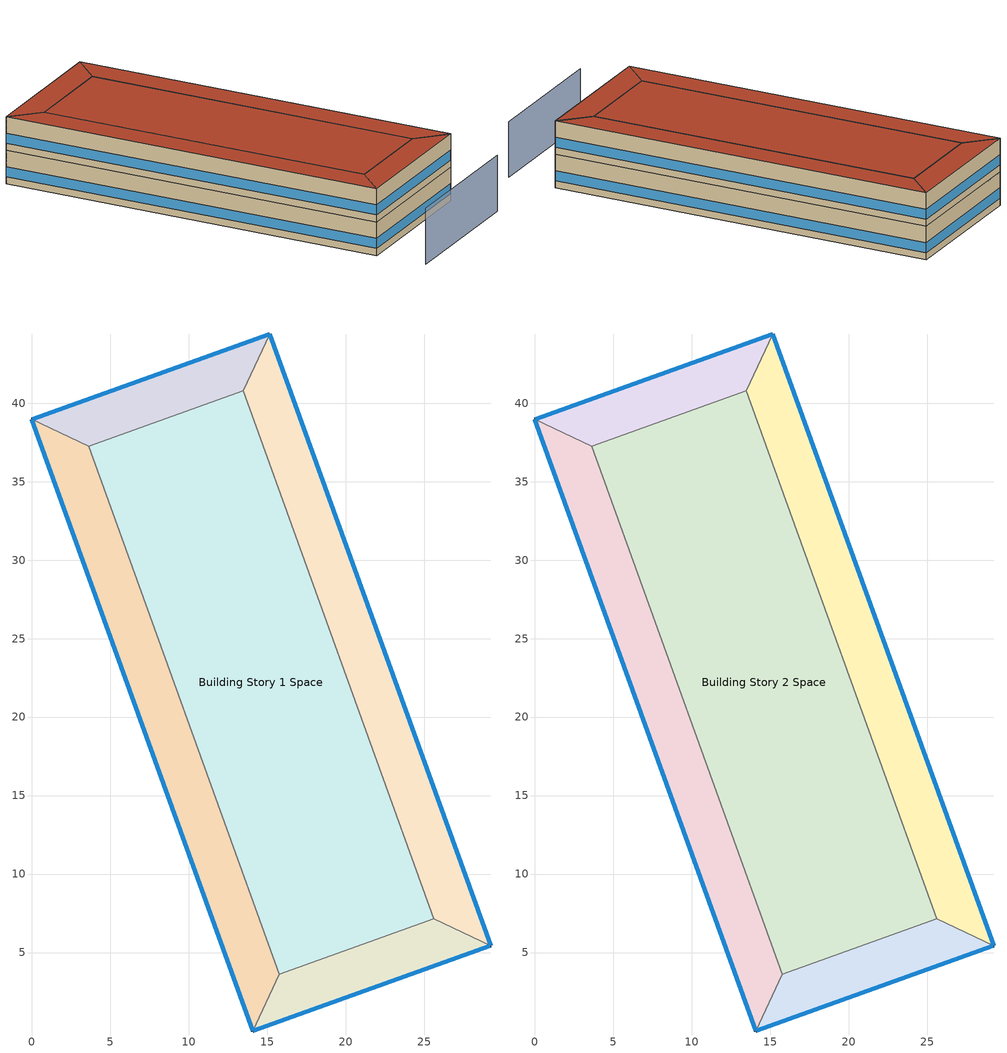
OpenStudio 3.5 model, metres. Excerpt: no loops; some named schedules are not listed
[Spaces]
Building Story 1 Space
 floor ground: 25.63,7.14 15.78,3.62 3.62,37.27 13.47,40.79 z0
 wall adiabatic (Typical Interior Wall): 15.78,3.62 25.63,7.14 13.47,40.79 3.62,37.27 15.78,3.62 z0:3.6
 ceiling adiabatic (Typical Interior Floor): 13.47,40.79 3.62,37.27 15.78,3.62 25.63,7.14 z3.6
Building Story 1 Space 1
 floor ground: 29.25,5.44 14.08,0 15.78,3.62 25.63,7.14 z0
 wall outside: 14.08,0 29.25,5.44 z0:3.6
 wall adiabatic (Typical Interior Wall): 29.25,5.44 25.63,7.14 15.78,3.62 14.08,0 z0:3.6
 window: 14.1,0.01 29.22,5.43 z0.76:1.85
 ceiling adiabatic (Typical Interior Ceiling): 25.63,7.14 15.78,3.62 14.08,0 29.25,5.44 z3.6
Building Story 1 Space 2
 floor ground: 14.08,0 0,38.97 3.62,37.27 15.78,3.62 z0
 wall outside: 0,38.97 14.08,0 z0:3.6
 wall adiabatic (Typical Interior Wall): 14.08,0 15.78,3.62 3.62,37.27 0,38.97 z0:3.6
 window: 0.01,38.95 14.07,0.02 z0.76:1.84
 ceiling adiabatic (Typical Interior Ceiling): 15.78,3.62 3.62,37.27 0,38.97 14.08,0 z3.6
Building Story 1 Space 3
 floor ground: 0,38.97 15.17,44.41 13.47,40.79 3.62,37.27 z0
 wall outside: 15.17,44.41 0,38.97 z0:3.6
 wall adiabatic (Typical Interior Wall): 0,38.97 3.62,37.27 13.47,40.79 15.17,44.41 z0:3.6
 window: 15.15,44.4 0.02,38.98 z0.76:1.85
 ceiling adiabatic (Typical Interior Ceiling): 3.62,37.27 13.47,40.79 15.17,44.41 0,38.97 z3.6
Building Story 1 Space 4
 floor ground: 15.17,44.41 29.25,5.44 25.63,7.14 13.47,40.79 z0
 wall outside: 29.25,5.44 15.17,44.41 z0:3.6
 wall adiabatic (Typical Interior Wall): 15.17,44.41 13.47,40.79 25.63,7.14 29.25,5.44 z0:3.6
 window: 29.24,5.46 15.18,44.38 z0.76:1.84
 ceiling adiabatic (Typical Interior Ceiling): 13.47,40.79 25.63,7.14 29.25,5.44 15.17,44.41 z3.6
Building Story 2 Space
 floor adiabatic (Typical Interior Floor): 25.63,7.14 15.78,3.62 3.62,37.27 13.47,40.79 z3.6
 wall adiabatic (Typical Interior Wall): 15.78,3.62 25.63,7.14 13.47,40.79 3.62,37.27 15.78,3.62 z3.6:7.2
 roof outside: 13.47,40.79 3.62,37.27 15.78,3.62 25.63,7.14 z7.2
Building Story 2 Space 1
 floor adiabatic (Typical Interior Ceiling): 29.25,5.44 14.08,0 15.78,3.62 25.63,7.14 z3.6
 wall outside: 14.08,0 29.25,5.44 z3.6:7.2
 wall adiabatic (Typical Interior Wall): 29.25,5.44 25.63,7.14 15.78,3.62 14.08,0 z3.6:7.2
 window: 14.1,0.01 29.22,5.43 z4.36:5.45
 roof outside: 25.63,7.14 15.78,3.62 14.08,0 29.25,5.44 z7.2
Building Story 2 Space 2
 floor adiabatic (Typical Interior Ceiling): 14.08,0 0,38.97 3.62,37.27 15.78,3.62 z3.6
 wall outside: 0,38.97 14.08,0 z3.6:7.2
 wall adiabatic (Typical Interior Wall): 14.08,0 15.78,3.62 3.62,37.27 0,38.97 z3.6:7.2
 window: 0.01,38.95 14.07,0.02 z4.36:5.44
 roof outside: 15.78,3.62 3.62,37.27 0,38.97 14.08,0 z7.2
Building Story 2 Space 3
 floor adiabatic (Typical Interior Ceiling): 0,38.97 15.17,44.41 13.47,40.79 3.62,37.27 z3.6
 wall outside: 15.17,44.41 0,38.97 z3.6:7.2
 wall adiabatic (Typical Interior Wall): 0,38.97 3.62,37.27 13.47,40.79 15.17,44.41 z3.6:7.2
 window: 15.15,44.4 0.02,38.98 z4.36:5.45
 roof outside: 3.62,37.27 13.47,40.79 15.17,44.41 0,38.97 z7.2
Building Story 2 Space 4
 floor adiabatic (Typical Interior Ceiling): 15.17,44.41 29.25,5.44 25.63,7.14 13.47,40.79 z3.6
 wall outside: 29.25,5.44 15.17,44.41 z3.6:7.2
 wall adiabatic (Typical Interior Wall): 15.17,44.41 13.47,40.79 25.63,7.14 29.25,5.44 z3.6:7.2
 window: 29.24,5.46 15.18,44.38 z4.36:5.44
 roof outside: 13.47,40.79 25.63,7.14 29.25,5.44 15.17,44.41 z7.2
shading: 30.76,0.29 16.1,-4.96 z0:6
[Site]
Buffalo Niagara Intl Ap_NY_USA: Latitude {deg}=42.8201; Longitude {deg}=-78.8497; Time Zone {hr}=-5; Elevation {m}=53.6448; Terrain=City
[Site:WaterMainsTemperature]
Calculation Method=Correlation; Annual Average Outdoor Air Temperature {C}=8.96667; Maximum Difference In Monthly Average Outdoor Air Temperatures {deltaC}=26.2
[SizingPeriod:DesignDay] Barometric Pressure {Pa}=98769; Rain Indicator=No; Snow Indicator=No; Day of Month=21; Daylight Saving Time Indicator=No; Humidity Condition Type=Wetbulb; Dry-Bulb Temperature Range Modifier Type=DefaultMultipliers
Name | Maximum Dry-Bulb Temperature {C} | Daily Dry-Bulb Temperature Range {deltaC} | Wind Speed {m/s} | Wind Direction {deg} | Month | Day Type | Wetbulb or DewPoint at Maximum Dry-Bulb {C} | Solar Model Indicator | ASHRAE Clear Sky Optical Depth for Beam Irradiance | ASHRAE Clear Sky Optical Depth for Diffuse Irradiance | Sky Clearness
Buffalo Niagara Intl Ap Ann Clg .4% Condns DB=>MWB 1 | 30.3 | 9.3 | 5.7 | 240 | 7 | SummerDesignDay | 21.8 | ASHRAETau | 0.462 | 2.001
Buffalo Niagara Intl Ap Ann Clg .4% Condns WB=>MDB 1 | 27.8 | 9.3 | 5.7 | 240 | 7 | SummerDesignDay | 23.8 | ASHRAETau | 0.462 | 2.001
Buffalo Niagara Intl Ap Ann Htg 99.6% Condns DB 1 | -16.3 | 0 | 5.1 | 270 | 1 | WinterDesignDay | -16.3 | ASHRAEClearSky |  |  | 0
[ClimateZones]
Climate Zone Institution Name 1=ASHRAE; Climate Zone Document Name 1=ANSI/ASHRAE Standard 169; Climate Zone Document Year 1=2006; Climate Zone Value 1=6A
[Site:GroundTemperature:FCfactorMethod]
January Ground Temperature {C}=7.4; February Ground Temperature {C}=-0; March Ground Temperature {C}=-7.6; April Ground Temperature {C}=-12.6; May Ground Temperature {C}=-7.7; June Ground Temperature {C}=0.3; July Ground Temperature {C}=7; August Ground Temperature {C}=14.2; September Ground Temperature {C}=19.2; October Ground Temperature {C}=20.9; November Ground Temperature {C}=20; December Ground Temperature {C}=15.4
[Building]
office_4: Nominal Floor to Floor Height {m}=3.6; Default Construction Set=Res 90.1-2013 - Office - ASHRAE 169-2013-6A; Standards Number of Stories=2; Standards Number of Above Ground Stories=2; Standards Building Type=Office
[DefaultConstructionSet]
Res 90.1-2013 - Office - ASHRAE 169-2013-6A: Default Exterior Surface Constructions=Default Surface Constructions 1; Default Interior Surface Constructions=Default Surface Constructions 2; Default Ground Contact Surface Constructions=Default Surface Constructions 3; Default Exterior SubSurface Constructions=Default Sub Surface Constructions 1; Default Interior SubSurface Constructions=Default Sub Surface Constructions 2; Interior Partition Construction=Typical Interior Partition
[DefaultSurfaceConstructions]
Name | Floor Construction | Wall Construction | Roof Ceiling Construction
Default Surface Constructions 1 | Typical Insulated Exterior Mass Floor R-19.61 | Typical Insulated Exterior Mass Wall R-12.5 | Typical IEAD Roof R-31.25
Default Surface Constructions 2 | Typical Interior Floor | Typical Interior Wall | Typical Interior Ceiling
Default Surface Constructions 3 | Typical Insulated Carpeted 8in Slab Floor | Typical Insulated Basement Mass Wall
[Construction]
Typical Insulated Exterior Mass Floor R-19.61: Typical Insulation R-17.04, 4 in. Normalweight Concrete Floor, Typical Carpet Pad
Typical Insulated Exterior Mass Wall R-12.5: 1IN Stucco, 8IN CONCRETE HW RefBldg, Typical Insulation R-10.11, 1/2IN Gypsum
Typical IEAD Roof R-31.25: Roof Membrane, Typical Insulation R-30.13, Metal Roof Surface
Typical Interior Floor: 100mm Normalweight concrete floor, CP02 CARPET PAD
Typical Interior Wall: G01 13mm gypsum board, G01 13mm gypsum board
Typical Interior Ceiling: CP02 CARPET PAD, 100mm Normalweight concrete floor
Typical Insulated Carpeted 8in Slab Floor: 8 in. Normalweight Concrete Floor, Typical Carpet Pad
Typical Insulated Basement Mass Wall: 8 in. Concrete Block Basement Wall
U 0.48 SHGC 0.40 Dbl Ref-D Clr 6mm/13mm: REF D CLEAR 6MM, AIR 13MM, CLEAR 6MM
Typical Insulated Metal Door R-2.0: F08 Metal surface, Typical Insulation R-1.15
U 0.44 SHGC 0.26 Dbl Ref-B-H Clr 6mm/13mm Air: REF B CLEAR HI 6MM, AIR 13MM, CLEAR 6MM
Typical Overhead Door R-2.0: Typical Insulation R-1.15 1
Window_U_0.50_SHGC_0.40_Skylight_Frame_Width_0.430_in: Glass_2052_LayerAvg, Gap_1_W_0_0038, Glass_2027F_LayerAvg
Typical Interior Window: Clear 3mm
Typical Interior Door; Typical Interior Partition: G05 25mm wood
InteriorFurnishings 2: Std Wood 6inch 2
[Material:NoMass] Roughness=Smooth; Thermal Absorptance=0.9; Solar Absorptance=0.7
Name | Thermal Resistance {m2-K/W} | Visible Absorptance
Typical Insulation R-17.04 | 3.00072 | 0.7
Typical Carpet Pad; CP02 CARPET PAD | 0.21648 | 0.8
Typical Insulation R-10.11 | 1.78074 | 0.7
Typical Insulation R-30.13 | 5.30668 | 0.7
Typical Insulation R-1.15 | 0.202509 | 0.7
Typical Insulation R-1.15 1 | 0.202527 | 0.7
[Material] Thermal Absorptance=0.9
Name | Roughness | Thickness {m} | Conductivity {W/m-K} | Density {kg/m3} | Specific Heat {J/kg-K} | Solar Absorptance | Visible Absorptance
4 in. Normalweight Concrete Floor | MediumRough | 0.1016 | 2.31 | 2322 | 832 | 0.7 | 0.7
1IN Stucco | Smooth | 0.0253 | 0.6918 | 1858 | 837 | 0.7 | 0.92
8IN CONCRETE HW RefBldg | Rough | 0.2032 | 1.311 | 2240 | 836.8 | 0.7 | 0.7
1/2IN Gypsum | Smooth | 0.0127 | 0.16 | 784.9 | 830 | 0.4 | 0.4
Roof Membrane | VeryRough | 0.0095 | 0.16 | 1121.29 | 1460 | 0.7 | 0.7
Metal Roof Surface; F08 Metal surface | Smooth | 0.0008 | 45.28 | 7824 | 500 | 0.7 | 0.7
100mm Normalweight concrete floor | MediumRough | 0.1016 | 2.31045 | 2322 | 832.557 | 0.7 | 0.7
G01 13mm gypsum board | Smooth | 0.0127 | 0.160031 | 800.001 | 1090.73 | 0.7 | 0.5
8 in. Normalweight Concrete Floor | MediumRough | 0.2032 | 2.31 | 2322 | 832 | 0.7 | 0.7
8 in. Concrete Block Basement Wall | MediumRough | 0.2032 | 1.326 | 1842 | 912 | 0.7 | 0.7
G05 25mm wood | MediumSmooth | 0.0254 | 0.15 | 608 | 1630 | 0.5 | 0.5
[DefaultSubSurfaceConstructions]
Name | Fixed Window Construction | Operable Window Construction | Door Construction | Glass Door Construction | Overhead Door Construction | Skylight Construction | Tubular Daylight Dome Construction | Tubular Daylight Diffuser Construction
Default Sub Surface Constructions 1 | U 0.48 SHGC 0.40 Dbl Ref-D Clr 6mm/13mm | U 0.48 SHGC 0.40 Dbl Ref-D Clr 6mm/13mm | Typical Insulated Metal Door R-2.0 | U 0.44 SHGC 0.26 Dbl Ref-B-H Clr 6mm/13mm Air | Typical Overhead Door R-2.0 | Window_U_0.50_SHGC_0.40_Skylight_Frame_Width_0.430_in | Typical Interior Window | Typical Interior Window
Default Sub Surface Constructions 2 | Typical Interior Window | Typical Interior Window | Typical Interior Door
[WindowMaterial:Glazing] Optical Data Type=SpectralAverage; Infrared Transmittance at Normal Incidence=0; Dirt Correction Factor for Solar and Visible Transmittance=1; Solar Diffusing=No
Name | Thickness {m} | Solar Transmittance at Normal Incidence | Front Side Solar Reflectance at Normal Incidence | Back Side Solar Reflectance at Normal Incidence | Visible Transmittance at Normal Incidence | Front Side Visible Reflectance at Normal Incidence | Back Side Visible Reflectance at Normal Incidence | Front Side Infrared Hemispherical Emissivity | Back Side Infrared Hemispherical Emissivity | Conductivity {W/m-K}
REF D CLEAR 6MM | 0.006 | 0.429 | 0.308 | 0.379 | 0.334 | 0.453 | 0.505 | 0.84 | 0.82 | 0.9
CLEAR 6MM | 0.006 | 0.775 | 0.071 | 0.071 | 0.881 | 0.08 | 0.08 | 0.84 | 0.84 | 0.9
REF B CLEAR HI 6MM | 0.006 | 0.24 | 0.16 | 0.32 | 0.3 | 0.16 | 0.29 | 0.84 | 0.6 | 0.9
Glass_2052_LayerAvg | 0.00837 | 0.507767 | 0.054228 | 0.0544931 | 0.586833 | 0.05805 | 0.058397 | 0.84 | 0.84 | 1
Glass_2027F_LayerAvg | 0.004 | 0.369744 | 0.470069 | 0.340935 | 0.765222 | 0.0546 | 0.073741 | 0.03675 | 0.84 | 1
Clear 3mm | 0.003 | 0.837 | 0.075 | 0.075 | 0.898 | 0.081 | 0.081 | 0.84 | 0.84 | 0.9
[WindowMaterial:Gas] Gas Type=Air
Name | Thickness {m}
AIR 13MM | 0.0127
Gap_1_W_0_0038 | 0.0038
[DesignSpecification:OutdoorAir] Outdoor Air Method=Sum; Outdoor Air Flow per Floor Area {m3/s-m2}=0.0004318
Blended OA; Blended OA 1
[DefaultScheduleSet]
Story Ground Blended Space Type Schedule Set; Story Top Blended Space Type Schedule Set
[SpaceInfiltration:DesignFlowRate] Schedule=Always On Discrete; Design Flow Rate Calculation Method=Flow/ExteriorArea; Constant Term Coefficient=0; Temperature Term Coefficient=0; Velocity Term Coefficient=0.224; Velocity Squared Term Coefficient=0
Name | Space or SpaceType | Flow per Exterior Surface Area {m3/s-m2}
Office WholeBuilding - Sm Office A  - Story Ground Infiltration; Office WholeBuilding - Sm Office C  - Story Ground Infiltration | Story Ground Blended Space Type | 0.000121515
Office WholeBuilding - Sm Office A  - Story Top Infiltration; Office WholeBuilding - Sm Office C  - Story Top Infiltration | Story Top Blended Space Type | 3.94892e-05
Office WholeBuilding - Sm Office A end_a - Story Ground Infiltration; Office WholeBuilding - Sm Office A end_b - Story Ground Infiltration; Office WholeBuilding - Sm Office C end_a - Story Ground Infiltration; Office WholeBuilding - Sm Office C end_b - Story Ground Infiltration | Story Ground Blended Space Type | 4.93574e-05
Office WholeBuilding - Sm Office A end_a - Story Top Infiltration; Office WholeBuilding - Sm Office A end_b - Story Top Infiltration; Office WholeBuilding - Sm Office C end_a - Story Top Infiltration; Office WholeBuilding - Sm Office C end_b - Story Top Infiltration | Story Top Blended Space Type | 1.60399e-05
Office WholeBuilding - Sm Office B end_a - Story Ground Infiltration; Office WholeBuilding - Sm Office B end_b - Story Ground Infiltration | Story Ground Blended Space Type | 6.45573e-05
Office WholeBuilding - Sm Office B end_a - Story Top Infiltration; Office WholeBuilding - Sm Office B end_b - Story Top Infiltration | Story Top Blended Space Type | 2.09795e-05
[ElectricEquipment]
Name | Electric Equipment Definition | Space or SpaceType | Schedule | Multiplier
2 Elevator Lift Motors | Elevator Lift Motor 1 - pre-normalized value was 16055 W. | Story Ground Blended Space Type | Elevator Schedule 1 | 2
2 Elevator Fans | Elevator Fan 1 - pre-normalized value was 31 W. | Story Ground Blended Space Type | Elevator Schedule 3 | 2
2 Elevator Lights | Elevator Lights 1 - pre-normalized value was 32 W. | Story Ground Blended Space Type | Elevator Schedule 2 | 2
Office WholeBuilding - Sm Office Elec Equip 1 | Office WholeBuilding - Sm Office Elec Equip Definition | Story Ground Blended Space Type | OfficeSmall BLDG_EQUIP_SCH_2013 | 1
Office WholeBuilding - Sm Office Elec Equip 2 | Office WholeBuilding - Sm Office Elec Equip Definition | Story Top Blended Space Type | OfficeSmall BLDG_EQUIP_SCH_2013 | 1
[Exterior:Lights:Definition]
Name | Design Level {W}
Parking Areas and Drives Def (W/ft^2) | 0.1
Building Facades Def (W/ft^2) | 0.15
Main Entries Def (W/ft) | 30
Other Doors Def (W/ft) | 20
[Exterior:Lights] Control Option=AstronomicalClock
Name | Exterior Lights Definition | Schedule | Multiplier
Parking Areas and Drives | Parking Areas and Drives Def (W/ft^2) | Schedule Ruleset 2 | 23298.8
Building Facades | Building Facades Def (W/ft^2) | Schedule Ruleset 1 | 3461.94
Main Entries | Main Entries Def (W/ft) | Schedule Ruleset 2 | 11.5056
Other Doors | Other Doors Def (W/ft) | Schedule Ruleset 2 | 5.7528
[ThermostatSetpoint:DualSetpoint] Heating Setpoint Temperature Schedule=OfficeSmall HTGSETP_SCH_NO_OPTIMUM; Cooling Setpoint Temperature Schedule=OfficeSmall CLGSETP_SCH_NO_OPTIMUM
Story Ground Blended Space Type Thermostat; Story Ground Blended Space Type Thermostat 1; Story Ground Blended Space Type Thermostat 2; Story Ground Blended Space Type Thermostat 3; Story Ground Blended Space Type Thermostat 4; Story Top Blended Space Type Thermostat; Story Top Blended Space Type Thermostat 1; Story Top Blended Space Type Thermostat 2; Story Top Blended Space Type Thermostat 3; Story Top Blended Space Type Thermostat 4
[InternalMass:Definition]
Internal Mass Definition 3: Construction=InteriorFurnishings 2; Design Level Calculation Method=SurfaceArea/Area; Surface Area per Space Floor Area=2
[InternalMass]
Name | Internal Mass Definition | Space or SpaceType | Multiplier
Office WholeBuilding - Sm Office C end_b - Story Top Mass; Office WholeBuilding - Sm Office A end_b - Story Top Mass | Internal Mass Definition 2 | Story Top Blended Space Type | 0.0312891
Office WholeBuilding - Sm Office B end_b - Story Top Mass | Internal Mass Definition 2 | Story Top Blended Space Type | 0.0818496
Office WholeBuilding - Sm Office C end_b - Story Ground Mass; Office WholeBuilding - Sm Office A end_b - Story Ground Mass; Office WholeBuilding - Sm Office C end_a - Story Ground Mass; Office WholeBuilding - Sm Office A end_a - Story Ground Mass | Internal Mass Definition 2 | Story Ground Blended Space Type | 0.0312891
Office WholeBuilding - Sm Office B end_b - Story Ground Mass; Office WholeBuilding - Sm Office B end_a - Story Ground Mass | Internal Mass Definition 2 | Story Ground Blended Space Type | 0.0818496
Office WholeBuilding - Sm Office C  - Story Ground Mass; Office WholeBuilding - Sm Office A  - Story Ground Mass | Internal Mass Definition 2 | Story Ground Blended Space Type | 0.154064
Office WholeBuilding - Sm Office B  - Story Ground Mass | Internal Mass Definition 2 | Story Ground Blended Space Type | 0.403017
Building Story 1 Space 4 Mass | Internal Mass Definition 3 | Building Story 1 Space 4 | 1
Building Story 1 Space 2 Mass | Internal Mass Definition 3 | Building Story 1 Space 2 | 1
Building Story 2 Space 4 Mass | Internal Mass Definition 3 | Building Story 2 Space 4 | 1
Building Story 2 Space 3 Mass | Internal Mass Definition 3 | Building Story 2 Space 3 | 1
Building Story 1 Space Mass | Internal Mass Definition 3 | Building Story 1 Space | 1
Building Story 2 Space 2 Mass | Internal Mass Definition 3 | Building Story 2 Space 2 | 1
Building Story 2 Space 1 Mass | Internal Mass Definition 3 | Building Story 2 Space 1 | 1
Building Story 1 Space 1 Mass | Internal Mass Definition 3 | Building Story 1 Space 1 | 1
Building Story 1 Space 3 Mass | Internal Mass Definition 3 | Building Story 1 Space 3 | 1
Building Story 2 Space Mass | Internal Mass Definition 3 | Building Story 2 Space | 1
[People]
Office WholeBuilding - Sm Office People 1: People Definition=Office WholeBuilding - Sm Office People Definition; Space or SpaceType=Story Ground Blended Space Type; Number of People Schedule=OfficeSmall BLDG_OCC_SCH; Activity Level Schedule=OfficeSmall ACTIVITY_SCH; Work Efficiency Schedule=Work Efficiency Schedule; Clothing Insulation Schedule=Clothing Schedule; Air Velocity Schedule=Air Velocity Schedule; Multiplier=1
[Lights]
Office WholeBuilding - Sm Office Lights 1: Lights Definition=Office WholeBuilding - Sm Office Lights Definition; Space or SpaceType=Story Ground Blended Space Type; Schedule=OfficeSmall BLDG_LIGHT_SCH_2013; Fraction Replaceable=1; Multiplier=1
[SpaceType] Standards Building Type=Office; Standards Space Type=WholeBuilding - Sm Office
Name | Default Schedule Set | Design Specification Outdoor Air Object
Story Ground Blended Space Type | Story Ground Blended Space Type Schedule Set | Blended OA
Story Top Blended Space Type | Story Top Blended Space Type Schedule Set | Blended OA 1
[Space]
Name | Space Type | Building Story | Thermal Zone
Building Story 1 Space | Story Ground Blended Space Type | Building Story 1 | Building Story 1 ThermalZone
Building Story 1 Space 1 | Story Ground Blended Space Type | Building Story 1 | Building Story 1 ThermalZone 1
Building Story 1 Space 2 | Story Ground Blended Space Type | Building Story 1 | Building Story 1 ThermalZone 2
Building Story 1 Space 3 | Story Ground Blended Space Type | Building Story 1 | Building Story 1 ThermalZone 3
Building Story 1 Space 4 | Story Ground Blended Space Type | Building Story 1 | Building Story 1 ThermalZone 4
Building Story 2 Space | Story Top Blended Space Type | Building Story 2 | Building Story 2 ThermalZone
Building Story 2 Space 1 | Story Top Blended Space Type | Building Story 2 | Building Story 2 ThermalZone 1
Building Story 2 Space 2 | Story Top Blended Space Type | Building Story 2 | Building Story 2 ThermalZone 2
Building Story 2 Space 3 | Story Top Blended Space Type | Building Story 2 | Building Story 2 ThermalZone 3
Building Story 2 Space 4 | Story Top Blended Space Type | Building Story 2 | Building Story 2 ThermalZone 4
[BuildingStory] Nominal Floor to Floor Height {m}=3.6
Name | Nominal Z Coordinate {m}
Building Story 1 | 3.6
Building Story 2 | 7.2
[ThermalZone] Use Ideal Air Loads=No
Name | Thermostat | Primary Daylighting Control | Fraction of Zone Controlled by Primary Daylighting Control | Secondary Daylighting Control | Fraction of Zone Controlled by Secondary Daylighting Control
Building Story 1 ThermalZone | Story Ground Blended Space Type Thermostat
Building Story 1 ThermalZone 1 | Story Ground Blended Space Type Thermostat 1 | Building Story 1 Space 1 Daylt Sensor 1 | 0.301 | Building Story 1 Space 1 Daylt Sensor 2 | 0.042
Building Story 1 ThermalZone 2 | Story Ground Blended Space Type Thermostat 2 | Building Story 1 Space 2 Daylt Sensor 1 | 0.287 | Building Story 1 Space 2 Daylt Sensor 2 | 0.046
Building Story 1 ThermalZone 3 | Story Ground Blended Space Type Thermostat 3 | Building Story 1 Space 3 Daylt Sensor 1 | 0.301 | Building Story 1 Space 3 Daylt Sensor 2 | 0.042
Building Story 1 ThermalZone 4 | Story Ground Blended Space Type Thermostat 4 | Building Story 1 Space 4 Daylt Sensor 1 | 0.287 | Building Story 1 Space 4 Daylt Sensor 2 | 0.046
Building Story 2 ThermalZone | Story Top Blended Space Type Thermostat
Building Story 2 ThermalZone 1 | Story Top Blended Space Type Thermostat 1 | Building Story 2 Space 1 Daylt Sensor 1 | 0.301 | Building Story 2 Space 1 Daylt Sensor 2 | 0.042
Building Story 2 ThermalZone 2 | Story Top Blended Space Type Thermostat 2 | Building Story 2 Space 2 Daylt Sensor 1 | 0.287 | Building Story 2 Space 2 Daylt Sensor 2 | 0.046
Building Story 2 ThermalZone 3 | Story Top Blended Space Type Thermostat 3 | Building Story 2 Space 3 Daylt Sensor 1 | 0.301 | Building Story 2 Space 3 Daylt Sensor 2 | 0.042
Building Story 2 ThermalZone 4 | Story Top Blended Space Type Thermostat 4 | Building Story 2 Space 4 Daylt Sensor 1 | 0.287 | Building Story 2 Space 4 Daylt Sensor 2 | 0.046
[Daylighting:Control] Illuminance Setpoint {lux}=377; Lighting Control Type=Stepped; Minimum Input Power Fraction for Continuous Dimming Control=0.3; Minimum Light Output Fraction for Continuous Dimming Control=0.2; Number of Stepped Control Steps=3; Probability Lighting will be Reset When Needed in Manual Stepped Control=1; Maximum Allowable Discomfort Glare Index=22
Name | Space | Position X-Coordinate {m} | Position Y-Coordinate {m} | Position Z-Coordinate {m}
Building Story 1 Space 1 Daylt Sensor 1 | Building Story 1 Space 1 | 21.2492 | 3.86636 | 0.762
Building Story 1 Space 1 Daylt Sensor 2 | Building Story 1 Space 1 | 20.8319 | 5.03022 | 0.762
Building Story 1 Space 2 Daylt Sensor 1 | Building Story 1 Space 2 | 8.18204 | 19.8979 | 0.762
Building Story 1 Space 2 Daylt Sensor 2 | Building Story 1 Space 2 | 9.34361 | 20.3174 | 0.762
Building Story 1 Space 3 Daylt Sensor 1 | Building Story 1 Space 3 | 7.99583 | 40.5424 | 0.762
Building Story 1 Space 3 Daylt Sensor 2 | Building Story 1 Space 3 | 8.41318 | 39.3786 | 0.762
Building Story 1 Space 4 Daylt Sensor 1 | Building Story 1 Space 4 | 21.063 | 24.5109 | 0.762
Building Story 1 Space 4 Daylt Sensor 2 | Building Story 1 Space 4 | 19.9014 | 24.0914 | 0.762
Building Story 2 Space 1 Daylt Sensor 1 | Building Story 2 Space 1 | 21.2492 | 3.86636 | 4.362
Building Story 2 Space 1 Daylt Sensor 2 | Building Story 2 Space 1 | 20.8319 | 5.03022 | 4.362
Building Story 2 Space 2 Daylt Sensor 1 | Building Story 2 Space 2 | 8.18204 | 19.8979 | 4.362
Building Story 2 Space 2 Daylt Sensor 2 | Building Story 2 Space 2 | 9.34361 | 20.3174 | 4.362
Building Story 2 Space 3 Daylt Sensor 1 | Building Story 2 Space 3 | 7.99583 | 40.5424 | 4.362
Building Story 2 Space 3 Daylt Sensor 2 | Building Story 2 Space 3 | 8.41318 | 39.3786 | 4.362
Building Story 2 Space 4 Daylt Sensor 1 | Building Story 2 Space 4 | 21.063 | 24.5109 | 4.362
Building Story 2 Space 4 Daylt Sensor 2 | Building Story 2 Space 4 | 19.9014 | 24.0914 | 4.362
